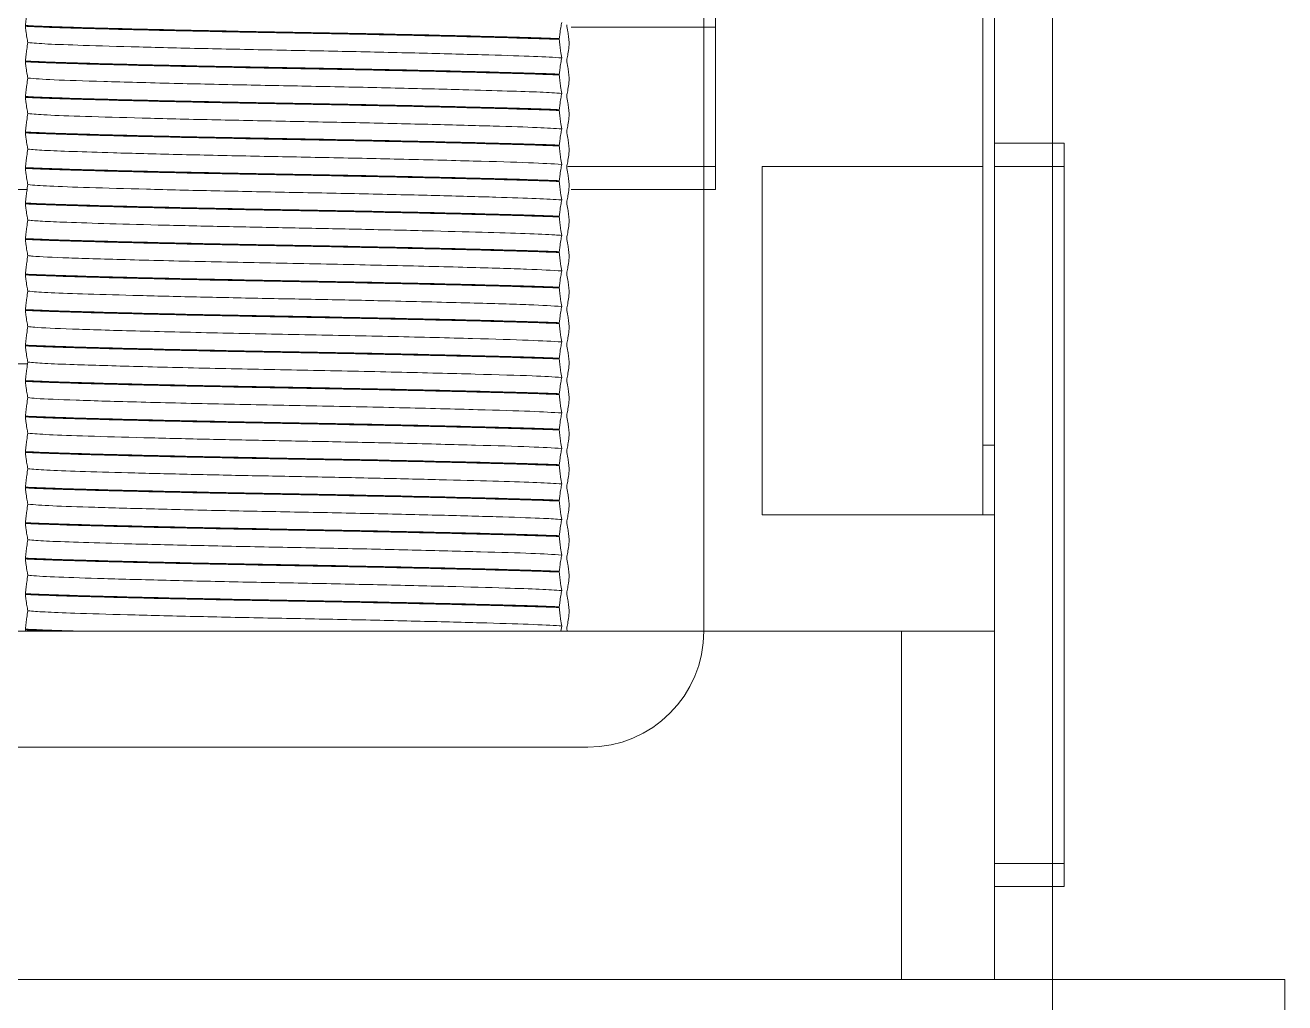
# Model space of a CAD drawing. Extents: x 500 to 100500, y -14500 to 21140.
# Drawn here: x 6172.8 to 6227, y -2918.7 to -2876.6 of the extents above; entities that cross this region are included whole.
import ezdxf

# ---------------------------------------------------------------- set-up
doc = ezdxf.new("R2010")
doc.units = 0
doc.linetypes.add('SLD-Solid', pattern=[0])
doc.layers.add('M06SMMF-001B', color=7, linetype='CONTINUOUS')
doc.layers.add('MODEL', color=7, linetype='SLD-Solid', lineweight=15)

# ---------------------------------------------------------------- blocks, each defined once
blk = doc.blocks.new('KA$Cbf7906b1')
at = {"layer": 'MODEL'}
for p, q in [((182.5, 145.6), (182.5, 25.6)), ((167.501, 120.6), (167.501, 60.6)), ((182.5, 81.6), (183.001, 81.6)), ((183.001, 81.6), (183.001, 80.6)), ((183.001, 80.6), (182.5, 80.6)), ((183.001, 50.6), (183.001, 80.6)), ((162.501, 55.6), (112.5, 55.6)), ((182.5, 50.6), (183.001, 50.6)), ((183.001, 50.6), (183.001, 49.6)), ((183.001, 49.6), (182.5, 49.6)), ((192.5, 45.6), (182.5, 45.6)), ((192.5, 25.6), (192.5, 45.6))]:
    blk.add_line(p, q, dxfattribs=at)
blk.add_arc((162.5, 60.6), 5, 270, 0, dxfattribs=at)
blk = doc.blocks.new('KA$C03f0ad08')
at = {"layer": 'MODEL', "color": 4}
for p, q in [((179.5, 143.6), (179.5, 1289.6)), ((180, 143.6), (180, 1289.6)), ((168, 161.6), (168, 162.59)), ((138.297, 161.63), (138.297, 161.663)), ((161.782, 161.6), (168, 161.6)), ((168, 161.6), (168, 155.6)), ((161.275, 161.065), (161.275, 161.099)), ((161.703, 160.899), (161.703, 160.865)), ((138.297, 160.101), (138.297, 160.135)), ((161.275, 159.537), (161.275, 159.571)), ((161.703, 159.371), (161.703, 159.337)), ((138.297, 158.573), (138.297, 158.607)), ((161.275, 158.008), (161.275, 158.042)), ((161.703, 157.843), (161.703, 157.809)), ((138.297, 157.045), (138.297, 157.078)), ((161.275, 156.48), (161.275, 156.514)), ((161.703, 156.314), (161.703, 156.281)), ((180, 156.6), (183, 156.6)), ((183, 156.6), (183, 155.6)), ((161.637, 155.6), (168, 155.6)), ((168, 155.6), (168, 154.6)), ((179.5, 155.6), (170, 155.6)), ((170, 140.6), (170, 155.6)), ((183, 155.6), (180, 155.6)), ((183, 125.6), (183, 155.6)), ((138.297, 155.516), (138.297, 155.55)), ((138.37, 154.6), (124.529, 154.6)), ((161.275, 154.952), (161.275, 154.986)), ((161.703, 154.786), (161.703, 154.752)), ((168, 154.6), (161.78, 154.6)), ((138.297, 153.988), (138.297, 154.022)), ((161.275, 153.424), (161.275, 153.457)), ((161.703, 153.258), (161.703, 153.224)), ((138.297, 152.46), (138.297, 152.494)), ((161.275, 151.895), (161.275, 151.929)), ((161.703, 151.729), (161.703, 151.696)), ((138.297, 150.931), (138.297, 150.965)), ((161.275, 150.367), (161.275, 150.401)), ((161.703, 150.201), (161.703, 150.167)), ((138.297, 149.403), (138.297, 149.437)), ((161.275, 148.839), (161.275, 148.872)), ((161.703, 148.673), (161.703, 148.639)), ((138.297, 147.875), (138.297, 147.909)), ((138.384, 147.1), (137.767, 147.1)), ((161.275, 147.31), (161.275, 147.344)), ((161.703, 147.144), (161.703, 147.111)), ((138.297, 146.347), (138.297, 146.38)), ((161.275, 145.782), (161.275, 145.816)), ((161.703, 145.616), (161.703, 145.582)), ((138.297, 144.818), (138.297, 144.852)), ((161.275, 144.254), (161.275, 144.288)), ((161.703, 144.088), (161.703, 144.054)), ((138.297, 143.29), (138.297, 143.324)), ((179.5, 143.6), (180, 143.6)), ((179.5, 140.6), (179.5, 143.6)), ((180, 143.6), (180, 140.6)), ((161.275, 142.725), (161.275, 142.759)), ((161.703, 142.56), (161.703, 142.526)), ((138.297, 141.762), (138.297, 141.795)), ((161.275, 141.197), (161.275, 141.231)), ((161.703, 141.031), (161.703, 140.997)), ((179.5, 140.6), (170, 140.6)), ((180, 140.6), (179.5, 140.6)), ((180, 135.6), (180, 140.6)), ((138.297, 140.233), (138.297, 140.267)), ((161.275, 139.669), (161.275, 139.703)), ((161.703, 139.503), (161.703, 139.469)), ((138.297, 138.705), (138.297, 138.739)), ((161.275, 138.141), (161.275, 138.174)), ((161.703, 137.975), (161.703, 137.941)), ((138.297, 137.177), (138.297, 137.211)), ((161.275, 136.612), (161.275, 136.646)), ((161.703, 136.446), (161.703, 136.413)), ((85, 135.6), (176, 135.6)), ((138.297, 135.648), (138.297, 135.682)), ((138.297, 135.648), (138.303, 135.6)), ((161.341, 135.6), (161.383, 135.818)), ((161.595, 135.713), (161.613, 135.6)), ((176, 120.6), (176, 135.6)), ((176, 135.6), (180, 135.6)), ((180, 135.6), (180, 120.6)), ((180, 125.6), (183, 125.6)), ((183, 125.6), (183, 124.6)), ((183, 124.6), (180, 124.6)), ((192.5, 120.6), (92.5, 120.6)), ((192.5, 100.6), (192.5, 120.6))]:
    blk.add_line(p, q, dxfattribs=at)
for points, knots in [([(138.405, 162.458), (138.389, 162.364), (138.362, 162.211), (138.326, 161.931), (138.307, 161.753), (138.297, 161.663)], [0, 0, 0, 0, 0.440715, 0.720095, 1, 1, 1, 1]), ([(138.297, 161.663), (138.605, 161.65), (139.194, 161.623), (140.498, 161.582), (142.003, 161.54), (143.746, 161.497), (145.662, 161.454), (147.704, 161.413), (149.809, 161.375), (151.92, 161.336), (153.978, 161.294), (155.92, 161.251), (157.699, 161.208), (159.249, 161.166), (160.454, 161.131), (161.028, 161.109), (161.275, 161.099)], [0, 0, 0, 0, 0.078879, 0.151094, 0.223309, 0.295526, 0.367743, 0.439964, 0.512185, 0.584401, 0.656616, 0.728832, 0.801048, 0.873269, 0.94549, 1, 1, 1, 1]), ([(161.275, 161.065), (160.907, 161.079), (160.201, 161.105), (158.75, 161.146), (157.121, 161.189), (155.279, 161.232), (153.292, 161.275), (151.21, 161.315), (149.094, 161.353), (147.004, 161.393), (144.997, 161.435), (143.136, 161.478), (141.464, 161.52), (140.045, 161.562), (138.978, 161.597), (138.502, 161.62), (138.297, 161.63)], [0, 0, 0, 0, 0.078879, 0.151094, 0.223309, 0.295526, 0.367743, 0.439964, 0.512185, 0.584401, 0.656616, 0.728832, 0.801048, 0.873269, 0.94549, 1, 1, 1, 1]), ([(138.297, 161.63), (138.305, 161.564), (138.326, 161.386), (138.362, 161.135), (138.391, 160.998), (138.405, 160.93)], [0, 0, 0, 0, 0.222516, 0.610328, 1, 1, 1, 1]), ([(161.275, 161.099), (161.283, 161.164), (161.304, 161.343), (161.34, 161.593), (161.369, 161.73), (161.383, 161.799)], [0, 0, 0, 0, 0.222516, 0.610328, 1, 1, 1, 1]), ([(161.595, 161.694), (161.611, 161.6), (161.638, 161.447), (161.674, 161.167), (161.693, 160.988), (161.703, 160.899)], [0, 0, 0, 0, 0.440715, 0.720095, 1, 1, 1, 1]), ([(161.383, 160.271), (161.367, 160.364), (161.34, 160.517), (161.305, 160.797), (161.285, 160.976), (161.275, 161.065)], [0, 0, 0, 0, 0.440715, 0.720095, 1, 1, 1, 1]), ([(138.405, 160.93), (138.389, 160.836), (138.362, 160.683), (138.326, 160.403), (138.307, 160.224), (138.297, 160.135)], [0, 0, 0, 0, 0.440715, 0.720095, 1, 1, 1, 1]), ([(138.405, 160.93), (138.642, 160.909), (139.11, 160.868), (140.765, 160.81), (143.1, 160.74), (146.073, 160.668), (149.313, 160.603), (152.586, 160.54), (155.683, 160.468), (158.306, 160.397), (160.343, 160.336), (161.035, 160.293), (161.383, 160.271)], [0, 0, 0, 0, 0.09373, 0.185528, 0.289322, 0.393859, 0.495046, 0.595703, 0.698536, 0.801118, 0.899799, 1, 1, 1, 1]), ([(161.703, 160.865), (161.695, 160.8), (161.674, 160.622), (161.638, 160.371), (161.609, 160.234), (161.595, 160.165)], [0, 0, 0, 0, 0.222516, 0.610328, 1, 1, 1, 1]), ([(138.297, 160.135), (138.605, 160.121), (139.194, 160.095), (140.498, 160.054), (142.003, 160.011), (143.746, 159.968), (145.662, 159.926), (147.704, 159.885), (149.809, 159.847), (151.92, 159.808), (153.978, 159.766), (155.92, 159.723), (157.699, 159.68), (159.249, 159.638), (160.454, 159.603), (161.028, 159.58), (161.275, 159.571)], [0, 0, 0, 0, 0.078879, 0.1510942, 0.2233094, 0.2955263, 0.3677432, 0.439964, 0.5121848, 0.5844005, 0.6566163, 0.7288322, 0.8010482, 0.8732691, 0.9454899, 1, 1, 1, 1]), ([(138.297, 160.101), (138.305, 160.036), (138.326, 159.857), (138.362, 159.607), (138.391, 159.47), (138.405, 159.401)], [0, 0, 0, 0, 0.222516, 0.610328, 1, 1, 1, 1]), ([(161.275, 159.537), (160.907, 159.551), (160.201, 159.577), (158.75, 159.618), (157.121, 159.66), (155.279, 159.703), (153.292, 159.746), (151.21, 159.787), (149.094, 159.825), (147.004, 159.864), (144.997, 159.906), (143.136, 159.949), (141.464, 159.992), (140.045, 160.034), (138.978, 160.069), (138.502, 160.092), (138.297, 160.101)], [0, 0, 0, 0, 0.078879, 0.1510942, 0.2233094, 0.2955263, 0.3677432, 0.439964, 0.5121848, 0.5844005, 0.6566163, 0.7288322, 0.8010482, 0.8732691, 0.9454899, 1, 1, 1, 1]), ([(161.275, 159.571), (161.283, 159.636), (161.304, 159.814), (161.34, 160.065), (161.369, 160.202), (161.383, 160.271)], [0, 0, 0, 0, 0.222516, 0.610328, 1, 1, 1, 1]), ([(161.595, 160.165), (161.611, 160.072), (161.638, 159.919), (161.674, 159.639), (161.693, 159.46), (161.703, 159.371)], [0, 0, 0, 0, 0.440715, 0.720095, 1, 1, 1, 1]), ([(138.405, 159.401), (138.389, 159.308), (138.362, 159.154), (138.326, 158.874), (138.307, 158.696), (138.297, 158.607)], [0, 0, 0, 0, 0.440715, 0.720095, 1, 1, 1, 1]), ([(138.405, 159.401), (138.711, 159.377), (139.323, 159.327), (141.574, 159.256), (144.483, 159.177), (147.756, 159.104), (151.048, 159.043), (154.279, 158.973), (157.022, 158.905), (159.085, 158.845), (160.569, 158.797), (161.109, 158.761), (161.383, 158.742)], [0, 0, 0, 0, 0.113553, 0.226847, 0.344089, 0.447363, 0.546944, 0.650037, 0.754786, 0.837595, 0.917636, 1, 1, 1, 1]), ([(161.383, 158.742), (161.367, 158.836), (161.34, 158.989), (161.305, 159.269), (161.285, 159.447), (161.275, 159.537)], [0, 0, 0, 0, 0.4407152, 0.7200952, 1, 1, 1, 1]), ([(161.703, 159.337), (161.695, 159.272), (161.674, 159.093), (161.638, 158.843), (161.609, 158.706), (161.595, 158.637)], [0, 0, 0, 0, 0.222516, 0.610328, 1, 1, 1, 1]), ([(138.297, 158.607), (138.605, 158.593), (139.194, 158.567), (140.498, 158.525), (142.003, 158.483), (143.746, 158.44), (145.662, 158.397), (147.704, 158.356), (149.809, 158.318), (151.92, 158.279), (153.978, 158.237), (155.92, 158.194), (157.699, 158.151), (159.249, 158.11), (160.454, 158.074), (161.028, 158.052), (161.275, 158.042)], [0, 0, 0, 0, 0.078879, 0.151094, 0.223309, 0.295526, 0.367743, 0.439964, 0.512185, 0.584401, 0.656616, 0.728832, 0.801048, 0.873269, 0.94549, 1, 1, 1, 1]), ([(161.275, 158.008), (160.907, 158.022), (160.201, 158.049), (158.75, 158.09), (157.121, 158.132), (155.279, 158.175), (153.292, 158.218), (151.21, 158.259), (149.094, 158.297), (147.004, 158.336), (144.997, 158.378), (143.136, 158.421), (141.464, 158.464), (140.045, 158.506), (138.978, 158.541), (138.502, 158.563), (138.297, 158.573)], [0, 0, 0, 0, 0.078879, 0.151094, 0.223309, 0.295526, 0.367743, 0.439964, 0.512185, 0.584401, 0.656616, 0.728832, 0.801048, 0.873269, 0.94549, 1, 1, 1, 1]), ([(138.297, 158.573), (138.305, 158.508), (138.326, 158.329), (138.362, 158.079), (138.391, 157.942), (138.405, 157.873)], [0, 0, 0, 0, 0.222516, 0.610328, 1, 1, 1, 1]), ([(161.275, 158.042), (161.283, 158.107), (161.304, 158.286), (161.34, 158.537), (161.369, 158.674), (161.383, 158.742)], [0, 0, 0, 0, 0.222516, 0.610328, 1, 1, 1, 1]), ([(161.595, 158.637), (161.611, 158.543), (161.638, 158.39), (161.674, 158.11), (161.693, 157.932), (161.703, 157.843)], [0, 0, 0, 0, 0.440715, 0.720095, 1, 1, 1, 1]), ([(138.405, 157.873), (138.389, 157.779), (138.362, 157.626), (138.326, 157.346), (138.307, 157.168), (138.297, 157.078)], [0, 0, 0, 0, 0.440715, 0.720095, 1, 1, 1, 1]), ([(138.405, 157.873), (138.632, 157.853), (139.11, 157.811), (140.809, 157.752), (143.24, 157.68), (146.232, 157.608), (149.48, 157.543), (152.767, 157.479), (155.878, 157.407), (158.497, 157.335), (160.425, 157.276), (161.074, 157.234), (161.383, 157.214)], [0, 0, 0, 0, 0.090793, 0.190686, 0.294618, 0.399082, 0.5, 0.600918, 0.705382, 0.809314, 0.909207, 1, 1, 1, 1]), ([(161.383, 157.214), (161.367, 157.308), (161.34, 157.461), (161.305, 157.741), (161.285, 157.919), (161.275, 158.008)], [0, 0, 0, 0, 0.440715, 0.720095, 1, 1, 1, 1]), ([(161.703, 157.809), (161.695, 157.744), (161.674, 157.565), (161.638, 157.314), (161.609, 157.177), (161.595, 157.109)], [0, 0, 0, 0, 0.222516, 0.610328, 1, 1, 1, 1]), ([(161.275, 156.514), (161.283, 156.579), (161.304, 156.758), (161.34, 157.008), (161.369, 157.145), (161.383, 157.214)], [0, 0, 0, 0, 0.222516, 0.610328, 1, 1, 1, 1]), ([(138.297, 157.078), (138.605, 157.065), (139.194, 157.038), (140.498, 156.997), (142.003, 156.955), (143.746, 156.912), (145.662, 156.869), (147.704, 156.828), (149.809, 156.79), (151.92, 156.751), (153.978, 156.709), (155.92, 156.666), (157.699, 156.623), (159.249, 156.581), (160.454, 156.546), (161.028, 156.524), (161.275, 156.514)], [0, 0, 0, 0, 0.078879, 0.151094, 0.223309, 0.295526, 0.367743, 0.439964, 0.512185, 0.584401, 0.656616, 0.728832, 0.801048, 0.873269, 0.94549, 1, 1, 1, 1]), ([(138.297, 157.045), (138.305, 156.98), (138.326, 156.801), (138.362, 156.55), (138.391, 156.413), (138.405, 156.345)], [0, 0, 0, 0, 0.222516, 0.610328, 1, 1, 1, 1]), ([(161.275, 156.48), (160.907, 156.494), (160.201, 156.52), (158.75, 156.561), (157.121, 156.604), (155.279, 156.647), (153.292, 156.69), (151.21, 156.731), (149.094, 156.769), (147.004, 156.808), (144.997, 156.85), (143.136, 156.893), (141.464, 156.935), (140.045, 156.977), (138.978, 157.013), (138.502, 157.035), (138.297, 157.045)], [0, 0, 0, 0, 0.078879, 0.151094, 0.223309, 0.295526, 0.367743, 0.439964, 0.512185, 0.584401, 0.656616, 0.728832, 0.801048, 0.873269, 0.94549, 1, 1, 1, 1]), ([(161.595, 157.109), (161.611, 157.015), (161.638, 156.862), (161.674, 156.582), (161.693, 156.404), (161.703, 156.314)], [0, 0, 0, 0, 0.440715, 0.720095, 1, 1, 1, 1]), ([(138.405, 156.345), (138.389, 156.251), (138.362, 156.098), (138.326, 155.818), (138.307, 155.639), (138.297, 155.55)], [0, 0, 0, 0, 0.440715, 0.720095, 1, 1, 1, 1]), ([(138.405, 156.345), (138.605, 156.326), (138.999, 156.29), (140.286, 156.242), (142.168, 156.181), (144.767, 156.114), (147.921, 156.044), (151.215, 155.983), (154.572, 155.91), (157.656, 155.831), (160.16, 155.76), (160.975, 155.71), (161.383, 155.686)], [0, 0, 0, 0, 0.082364, 0.162405, 0.245214, 0.349963, 0.453056, 0.552637, 0.655911, 0.773153, 0.886447, 1, 1, 1, 1]), ([(161.383, 155.686), (161.367, 155.779), (161.34, 155.933), (161.305, 156.212), (161.285, 156.391), (161.275, 156.48)], [0, 0, 0, 0, 0.440715, 0.720095, 1, 1, 1, 1]), ([(161.703, 156.281), (161.695, 156.215), (161.674, 156.037), (161.638, 155.786), (161.609, 155.649), (161.595, 155.581)], [0, 0, 0, 0, 0.222516, 0.610328, 1, 1, 1, 1]), ([(161.275, 154.986), (161.283, 155.051), (161.304, 155.229), (161.34, 155.48), (161.369, 155.617), (161.383, 155.686)], [0, 0, 0, 0, 0.222516, 0.610328, 1, 1, 1, 1]), ([(138.297, 155.55), (138.605, 155.536), (139.194, 155.51), (140.498, 155.469), (142.003, 155.427), (143.746, 155.384), (145.662, 155.341), (147.704, 155.3), (149.809, 155.262), (151.92, 155.223), (153.978, 155.181), (155.92, 155.138), (157.699, 155.095), (159.249, 155.053), (160.454, 155.018), (161.028, 154.995), (161.275, 154.986)], [0, 0, 0, 0, 0.078879, 0.151094, 0.223309, 0.295526, 0.367743, 0.439964, 0.512185, 0.584401, 0.656616, 0.728832, 0.801048, 0.873269, 0.94549, 1, 1, 1, 1]), ([(161.275, 154.952), (160.907, 154.966), (160.201, 154.992), (158.75, 155.033), (157.121, 155.075), (155.279, 155.118), (153.292, 155.161), (151.21, 155.202), (149.094, 155.24), (147.004, 155.279), (144.997, 155.321), (143.136, 155.364), (141.464, 155.407), (140.045, 155.449), (138.978, 155.484), (138.502, 155.507), (138.297, 155.516)], [0, 0, 0, 0, 0.078879, 0.151094, 0.223309, 0.295526, 0.367743, 0.439964, 0.512185, 0.584401, 0.656616, 0.728832, 0.801048, 0.873269, 0.94549, 1, 1, 1, 1]), ([(138.297, 155.516), (138.305, 155.451), (138.326, 155.273), (138.362, 155.022), (138.391, 154.885), (138.405, 154.816)], [0, 0, 0, 0, 0.222516, 0.610328, 1, 1, 1, 1]), ([(161.595, 155.581), (161.611, 155.487), (161.638, 155.334), (161.674, 155.054), (161.693, 154.875), (161.703, 154.786)], [0, 0, 0, 0, 0.440715, 0.720095, 1, 1, 1, 1]), ([(138.405, 154.816), (138.389, 154.723), (138.362, 154.569), (138.326, 154.29), (138.307, 154.111), (138.297, 154.022)], [0, 0, 0, 0, 0.440715, 0.720095, 1, 1, 1, 1]), ([(138.405, 154.816), (138.664, 154.794), (139.177, 154.751), (140.983, 154.69), (143.425, 154.619), (146.409, 154.547), (149.647, 154.484), (152.931, 154.419), (156.026, 154.347), (158.547, 154.277), (160.427, 154.219), (161.062, 154.178), (161.383, 154.157)], [0, 0, 0, 0, 0.100201, 0.198882, 0.301464, 0.404297, 0.504954, 0.606141, 0.710678, 0.814472, 0.90627, 1, 1, 1, 1]), ([(161.383, 154.157), (161.367, 154.251), (161.34, 154.404), (161.305, 154.684), (161.285, 154.863), (161.275, 154.952)], [0, 0, 0, 0, 0.440715, 0.720095, 1, 1, 1, 1]), ([(161.703, 154.752), (161.695, 154.687), (161.674, 154.508), (161.638, 154.258), (161.609, 154.121), (161.595, 154.052)], [0, 0, 0, 0, 0.222516, 0.610328, 1, 1, 1, 1]), ([(138.297, 154.022), (138.605, 154.008), (139.194, 153.982), (140.498, 153.941), (142.003, 153.898), (143.746, 153.855), (145.662, 153.812), (147.704, 153.771), (149.809, 153.733), (151.92, 153.694), (153.978, 153.652), (155.92, 153.609), (157.699, 153.567), (159.249, 153.525), (160.454, 153.489), (161.028, 153.467), (161.275, 153.457)], [0, 0, 0, 0, 0.078879, 0.1510942, 0.2233094, 0.2955263, 0.3677432, 0.439964, 0.5121848, 0.5844005, 0.6566163, 0.7288322, 0.8010482, 0.8732691, 0.9454899, 1, 1, 1, 1]), ([(161.275, 153.424), (160.907, 153.437), (160.201, 153.464), (158.75, 153.505), (157.121, 153.547), (155.279, 153.59), (153.292, 153.633), (151.21, 153.674), (149.094, 153.712), (147.004, 153.751), (144.997, 153.793), (143.136, 153.836), (141.464, 153.879), (140.045, 153.921), (138.978, 153.956), (138.502, 153.978), (138.297, 153.988)], [0, 0, 0, 0, 0.078879, 0.151094, 0.223309, 0.295526, 0.367743, 0.439964, 0.512185, 0.584401, 0.656616, 0.728832, 0.801048, 0.873269, 0.94549, 1, 1, 1, 1]), ([(138.297, 153.988), (138.305, 153.923), (138.326, 153.744), (138.362, 153.494), (138.391, 153.357), (138.405, 153.288)], [0, 0, 0, 0, 0.222516, 0.610328, 1, 1, 1, 1]), ([(161.275, 153.457), (161.283, 153.522), (161.304, 153.701), (161.34, 153.952), (161.369, 154.089), (161.383, 154.157)], [0, 0, 0, 0, 0.222516, 0.610328, 1, 1, 1, 1]), ([(161.595, 154.052), (161.611, 153.958), (161.638, 153.805), (161.674, 153.525), (161.693, 153.347), (161.703, 153.258)], [0, 0, 0, 0, 0.440715, 0.720095, 1, 1, 1, 1]), ([(161.383, 152.629), (161.367, 152.723), (161.34, 152.876), (161.305, 153.156), (161.285, 153.334), (161.275, 153.424)], [0, 0, 0, 0, 0.440715, 0.720095, 1, 1, 1, 1]), ([(138.405, 153.288), (138.389, 153.194), (138.362, 153.041), (138.326, 152.761), (138.307, 152.583), (138.297, 152.494)], [0, 0, 0, 0, 0.440715, 0.720095, 1, 1, 1, 1]), ([(138.405, 153.288), (138.583, 153.271), (138.933, 153.238), (140.114, 153.191), (141.865, 153.134), (144.273, 153.07), (147.019, 153.006), (149.913, 152.951), (152.819, 152.893), (155.593, 152.829), (158.012, 152.765), (159.901, 152.707), (160.931, 152.664), (161.288, 152.636), (161.383, 152.629)], [0, 0, 0, 0, 0.075083, 0.147828, 0.238721, 0.331779, 0.424084, 0.512977, 0.603058, 0.695892, 0.788605, 0.878342, 0.967522, 1, 1, 1, 1]), ([(161.703, 153.224), (161.695, 153.159), (161.674, 152.98), (161.638, 152.73), (161.609, 152.593), (161.595, 152.524)], [0, 0, 0, 0, 0.222516, 0.610328, 1, 1, 1, 1]), ([(138.297, 152.494), (138.605, 152.48), (139.194, 152.453), (140.498, 152.412), (142.003, 152.37), (143.746, 152.327), (145.662, 152.284), (147.704, 152.243), (149.809, 152.205), (151.92, 152.166), (153.978, 152.124), (155.92, 152.081), (157.699, 152.038), (159.249, 151.996), (160.454, 151.961), (161.028, 151.939), (161.275, 151.929)], [0, 0, 0, 0, 0.078879, 0.151094, 0.223309, 0.295526, 0.367743, 0.439964, 0.512185, 0.584401, 0.656616, 0.728832, 0.801048, 0.873269, 0.94549, 1, 1, 1, 1]), ([(161.275, 151.895), (160.907, 151.909), (160.201, 151.935), (158.75, 151.977), (157.121, 152.019), (155.279, 152.062), (153.292, 152.105), (151.21, 152.146), (149.094, 152.184), (147.004, 152.223), (144.997, 152.265), (143.136, 152.308), (141.464, 152.351), (140.045, 152.392), (138.978, 152.428), (138.502, 152.45), (138.297, 152.46)], [0, 0, 0, 0, 0.078879, 0.151094, 0.223309, 0.295526, 0.367743, 0.439964, 0.512185, 0.584401, 0.656616, 0.728832, 0.801048, 0.873269, 0.94549, 1, 1, 1, 1]), ([(138.297, 152.46), (138.305, 152.395), (138.326, 152.216), (138.362, 151.965), (138.391, 151.828), (138.405, 151.76)], [0, 0, 0, 0, 0.222516, 0.610328, 1, 1, 1, 1]), ([(161.275, 151.929), (161.283, 151.994), (161.304, 152.173), (161.34, 152.423), (161.369, 152.56), (161.383, 152.629)], [0, 0, 0, 0, 0.222516, 0.610328, 1, 1, 1, 1]), ([(161.595, 152.524), (161.611, 152.43), (161.638, 152.277), (161.674, 151.997), (161.693, 151.819), (161.703, 151.729)], [0, 0, 0, 0, 0.440715, 0.720095, 1, 1, 1, 1]), ([(161.383, 151.101), (161.367, 151.194), (161.34, 151.348), (161.305, 151.628), (161.285, 151.806), (161.275, 151.895)], [0, 0, 0, 0, 0.440715, 0.720095, 1, 1, 1, 1]), ([(138.405, 151.76), (138.389, 151.666), (138.362, 151.513), (138.326, 151.233), (138.307, 151.055), (138.297, 150.965)], [0, 0, 0, 0, 0.440715, 0.720095, 1, 1, 1, 1]), ([(138.405, 151.76), (138.474, 151.752), (138.783, 151.718), (140.01, 151.663), (142.678, 151.581), (146.171, 151.495), (150.06, 151.42), (153.954, 151.341), (157.393, 151.254), (160.09, 151.178), (160.952, 151.126), (161.383, 151.101)], [0, 0, 0, 0, 0.033674, 0.152263, 0.274275, 0.398151, 0.517363, 0.638457, 0.762499, 0.881412, 1, 1, 1, 1]), ([(161.703, 151.696), (161.695, 151.63), (161.674, 151.452), (161.638, 151.201), (161.609, 151.064), (161.595, 150.996)], [0, 0, 0, 0, 0.222516, 0.610328, 1, 1, 1, 1]), ([(138.297, 150.965), (138.605, 150.951), (139.194, 150.925), (140.498, 150.884), (142.003, 150.842), (143.746, 150.799), (145.662, 150.756), (147.704, 150.715), (149.809, 150.677), (151.92, 150.638), (153.978, 150.596), (155.92, 150.553), (157.699, 150.51), (159.249, 150.468), (160.454, 150.433), (161.028, 150.41), (161.275, 150.401)], [0, 0, 0, 0, 0.078879, 0.151094, 0.223309, 0.295526, 0.367743, 0.439964, 0.512185, 0.584401, 0.656616, 0.728832, 0.801048, 0.873269, 0.94549, 1, 1, 1, 1]), ([(161.275, 150.367), (160.907, 150.381), (160.201, 150.407), (158.75, 150.448), (157.121, 150.491), (155.279, 150.534), (153.292, 150.576), (151.21, 150.617), (149.094, 150.655), (147.004, 150.694), (144.997, 150.736), (143.136, 150.779), (141.464, 150.822), (140.045, 150.864), (138.978, 150.899), (138.502, 150.922), (138.297, 150.931)], [0, 0, 0, 0, 0.078879, 0.151094, 0.223309, 0.295526, 0.367743, 0.439964, 0.512185, 0.584401, 0.656616, 0.728832, 0.801048, 0.873269, 0.94549, 1, 1, 1, 1]), ([(138.297, 150.931), (138.305, 150.866), (138.326, 150.688), (138.362, 150.437), (138.391, 150.3), (138.405, 150.231)], [0, 0, 0, 0, 0.2225156, 0.6103284, 1, 1, 1, 1]), ([(161.275, 150.401), (161.283, 150.466), (161.304, 150.645), (161.34, 150.895), (161.369, 151.032), (161.383, 151.101)], [0, 0, 0, 0, 0.222516, 0.610328, 1, 1, 1, 1]), ([(161.595, 150.996), (161.611, 150.902), (161.638, 150.749), (161.674, 150.469), (161.693, 150.29), (161.703, 150.201)], [0, 0, 0, 0, 0.440715, 0.720095, 1, 1, 1, 1]), ([(138.405, 150.231), (138.389, 150.138), (138.362, 149.985), (138.326, 149.705), (138.307, 149.526), (138.297, 149.437)], [0, 0, 0, 0, 0.440715, 0.720095, 1, 1, 1, 1]), ([(138.405, 150.231), (138.639, 150.211), (139.103, 150.17), (140.692, 150.114), (142.824, 150.05), (145.433, 149.985), (148.261, 149.924), (151.176, 149.87), (154.368, 149.802), (157.52, 149.722), (160.142, 149.647), (160.978, 149.597), (161.383, 149.572)], [0, 0, 0, 0, 0.093093, 0.184219, 0.278924, 0.372101, 0.463275, 0.551725, 0.643409, 0.767288, 0.887091, 1, 1, 1, 1]), ([(161.383, 149.572), (161.367, 149.666), (161.34, 149.819), (161.305, 150.099), (161.285, 150.278), (161.275, 150.367)], [0, 0, 0, 0, 0.440715, 0.720095, 1, 1, 1, 1]), ([(161.703, 150.167), (161.695, 150.102), (161.674, 149.924), (161.638, 149.673), (161.609, 149.536), (161.595, 149.467)], [0, 0, 0, 0, 0.2225156, 0.6103284, 1, 1, 1, 1]), ([(138.297, 149.437), (138.605, 149.423), (139.194, 149.397), (140.498, 149.356), (142.003, 149.313), (143.746, 149.27), (145.662, 149.227), (147.704, 149.187), (149.809, 149.149), (151.92, 149.109), (153.978, 149.067), (155.92, 149.025), (157.699, 148.982), (159.249, 148.94), (160.454, 148.905), (161.028, 148.882), (161.275, 148.872)], [0, 0, 0, 0, 0.078879, 0.1510942, 0.2233094, 0.2955263, 0.3677432, 0.439964, 0.5121848, 0.5844005, 0.6566163, 0.7288322, 0.8010482, 0.8732691, 0.9454899, 1, 1, 1, 1]), ([(161.275, 148.839), (160.907, 148.852), (160.201, 148.879), (158.75, 148.92), (157.121, 148.962), (155.279, 149.005), (153.292, 149.048), (151.21, 149.089), (149.094, 149.127), (147.004, 149.166), (144.997, 149.208), (143.136, 149.251), (141.464, 149.294), (140.045, 149.336), (138.978, 149.371), (138.502, 149.394), (138.297, 149.403)], [0, 0, 0, 0, 0.078879, 0.151094, 0.223309, 0.295526, 0.367743, 0.439964, 0.512185, 0.584401, 0.656616, 0.728832, 0.801048, 0.873269, 0.94549, 1, 1, 1, 1]), ([(138.297, 149.403), (138.305, 149.338), (138.326, 149.159), (138.362, 148.909), (138.391, 148.772), (138.405, 148.703)], [0, 0, 0, 0, 0.222516, 0.610328, 1, 1, 1, 1]), ([(161.275, 148.872), (161.283, 148.938), (161.304, 149.116), (161.34, 149.367), (161.369, 149.504), (161.383, 149.572)], [0, 0, 0, 0, 0.2225156, 0.6103284, 1, 1, 1, 1]), ([(161.595, 149.467), (161.611, 149.374), (161.638, 149.22), (161.674, 148.94), (161.693, 148.762), (161.703, 148.673)], [0, 0, 0, 0, 0.440715, 0.720095, 1, 1, 1, 1]), ([(138.405, 148.703), (138.389, 148.609), (138.362, 148.456), (138.326, 148.176), (138.307, 147.998), (138.297, 147.909)], [0, 0, 0, 0, 0.440715, 0.720095, 1, 1, 1, 1]), ([(138.405, 148.703), (138.495, 148.694), (138.835, 148.657), (140.176, 148.601), (142.913, 148.518), (146.451, 148.432), (150.353, 148.358), (154.231, 148.278), (157.581, 148.192), (160.151, 148.118), (160.972, 148.069), (161.383, 148.044)], [0, 0, 0, 0, 0.04269, 0.161104, 0.283472, 0.407199, 0.526066, 0.647591, 0.771566, 0.88569, 1, 1, 1, 1]), ([(161.383, 148.044), (161.367, 148.138), (161.34, 148.291), (161.305, 148.571), (161.285, 148.749), (161.275, 148.839)], [0, 0, 0, 0, 0.440715, 0.720095, 1, 1, 1, 1]), ([(161.703, 148.639), (161.695, 148.574), (161.674, 148.395), (161.638, 148.145), (161.609, 148.008), (161.595, 147.939)], [0, 0, 0, 0, 0.222516, 0.610328, 1, 1, 1, 1]), ([(161.275, 147.344), (161.283, 147.409), (161.304, 147.588), (161.34, 147.839), (161.369, 147.975), (161.383, 148.044)], [0, 0, 0, 0, 0.2225156, 0.6103284, 1, 1, 1, 1]), ([(138.297, 147.909), (138.605, 147.895), (139.194, 147.868), (140.498, 147.827), (142.003, 147.785), (143.746, 147.742), (145.662, 147.699), (147.704, 147.658), (149.809, 147.62), (151.92, 147.581), (153.978, 147.539), (155.92, 147.496), (157.699, 147.453), (159.249, 147.412), (160.454, 147.376), (161.028, 147.354), (161.275, 147.344)], [0, 0, 0, 0, 0.078879, 0.151094, 0.223309, 0.295526, 0.367743, 0.439964, 0.512185, 0.584401, 0.656616, 0.728832, 0.801048, 0.873269, 0.94549, 1, 1, 1, 1]), ([(138.297, 147.875), (138.305, 147.81), (138.326, 147.631), (138.362, 147.38), (138.391, 147.244), (138.405, 147.175)], [0, 0, 0, 0, 0.222516, 0.610328, 1, 1, 1, 1]), ([(161.275, 147.31), (160.907, 147.324), (160.201, 147.351), (158.75, 147.392), (157.121, 147.434), (155.279, 147.477), (153.292, 147.52), (151.21, 147.561), (149.094, 147.599), (147.004, 147.638), (144.997, 147.68), (143.136, 147.723), (141.464, 147.766), (140.045, 147.807), (138.978, 147.843), (138.502, 147.865), (138.297, 147.875)], [0, 0, 0, 0, 0.078879, 0.1510942, 0.2233094, 0.2955263, 0.3677432, 0.439964, 0.5121848, 0.5844005, 0.6566163, 0.7288322, 0.8010482, 0.8732691, 0.9454899, 1, 1, 1, 1]), ([(161.595, 147.939), (161.611, 147.845), (161.638, 147.692), (161.674, 147.412), (161.693, 147.234), (161.703, 147.144)], [0, 0, 0, 0, 0.440715, 0.720095, 1, 1, 1, 1]), ([(138.405, 147.175), (138.389, 147.081), (138.362, 146.928), (138.326, 146.648), (138.307, 146.47), (138.297, 146.38)], [0, 0, 0, 0, 0.440715, 0.720095, 1, 1, 1, 1]), ([(138.405, 147.175), (138.61, 147.156), (139.014, 147.119), (140.541, 147.062), (143.031, 146.987), (146.592, 146.901), (150.499, 146.827), (154.369, 146.746), (157.745, 146.659), (160.229, 146.588), (161.016, 146.539), (161.383, 146.516)], [0, 0, 0, 0, 0.084, 0.165703, 0.288215, 0.411831, 0.530533, 0.652239, 0.776145, 0.895582, 1, 1, 1, 1]), ([(161.383, 146.516), (161.367, 146.61), (161.34, 146.763), (161.305, 147.043), (161.285, 147.221), (161.275, 147.31)], [0, 0, 0, 0, 0.440715, 0.720095, 1, 1, 1, 1]), ([(161.703, 147.111), (161.695, 147.046), (161.674, 146.867), (161.638, 146.616), (161.609, 146.479), (161.595, 146.411)], [0, 0, 0, 0, 0.222516, 0.610328, 1, 1, 1, 1]), ([(138.297, 146.38), (138.605, 146.367), (139.194, 146.34), (140.498, 146.299), (142.003, 146.257), (143.746, 146.214), (145.662, 146.171), (147.704, 146.13), (149.809, 146.092), (151.92, 146.053), (153.978, 146.011), (155.92, 145.968), (157.699, 145.925), (159.249, 145.883), (160.454, 145.848), (161.028, 145.825), (161.275, 145.816)], [0, 0, 0, 0, 0.078879, 0.1510942, 0.2233094, 0.2955263, 0.3677432, 0.439964, 0.5121848, 0.5844005, 0.6566163, 0.7288322, 0.8010482, 0.8732691, 0.9454899, 1, 1, 1, 1]), ([(161.275, 145.816), (161.283, 145.881), (161.304, 146.06), (161.34, 146.31), (161.369, 146.447), (161.383, 146.516)], [0, 0, 0, 0, 0.222516, 0.610328, 1, 1, 1, 1]), ([(161.595, 146.411), (161.611, 146.317), (161.638, 146.164), (161.674, 145.884), (161.693, 145.705), (161.703, 145.616)], [0, 0, 0, 0, 0.440715, 0.720095, 1, 1, 1, 1]), ([(138.297, 146.347), (138.305, 146.281), (138.326, 146.103), (138.362, 145.852), (138.391, 145.715), (138.405, 145.647)], [0, 0, 0, 0, 0.222516, 0.610328, 1, 1, 1, 1]), ([(161.275, 145.782), (160.907, 145.796), (160.201, 145.822), (158.75, 145.863), (157.121, 145.906), (155.279, 145.949), (153.292, 145.992), (151.21, 146.032), (149.094, 146.07), (147.004, 146.11), (144.997, 146.151), (143.136, 146.194), (141.464, 146.237), (140.045, 146.279), (138.978, 146.314), (138.502, 146.337), (138.297, 146.347)], [0, 0, 0, 0, 0.078879, 0.151094, 0.223309, 0.295526, 0.367743, 0.439964, 0.512185, 0.584401, 0.656616, 0.728832, 0.801048, 0.873269, 0.94549, 1, 1, 1, 1]), ([(138.405, 145.647), (138.389, 145.553), (138.362, 145.4), (138.326, 145.12), (138.307, 144.941), (138.297, 144.852)], [0, 0, 0, 0, 0.440715, 0.720095, 1, 1, 1, 1]), ([(138.405, 145.647), (138.518, 145.635), (138.889, 145.597), (140.347, 145.539), (143.152, 145.455), (146.733, 145.369), (150.646, 145.296), (154.505, 145.215), (157.765, 145.13), (160.211, 145.059), (160.992, 145.011), (161.383, 144.988)], [0, 0, 0, 0, 0.051663, 0.169981, 0.292672, 0.416214, 0.534816, 0.65674, 0.780612, 0.889978, 1, 1, 1, 1]), ([(161.383, 144.988), (161.367, 145.081), (161.34, 145.234), (161.305, 145.514), (161.285, 145.693), (161.275, 145.782)], [0, 0, 0, 0, 0.440715, 0.720095, 1, 1, 1, 1]), ([(161.703, 145.582), (161.695, 145.517), (161.674, 145.339), (161.638, 145.088), (161.609, 144.951), (161.595, 144.882)], [0, 0, 0, 0, 0.222516, 0.610328, 1, 1, 1, 1]), ([(138.297, 144.852), (138.605, 144.838), (139.194, 144.812), (140.498, 144.771), (142.003, 144.728), (143.746, 144.685), (145.662, 144.643), (147.704, 144.602), (149.809, 144.564), (151.92, 144.525), (153.978, 144.483), (155.92, 144.44), (157.699, 144.397), (159.249, 144.355), (160.454, 144.32), (161.028, 144.297), (161.275, 144.288)], [0, 0, 0, 0, 0.078879, 0.151094, 0.223309, 0.295526, 0.367743, 0.439964, 0.512185, 0.584401, 0.656616, 0.728832, 0.801048, 0.873269, 0.94549, 1, 1, 1, 1]), ([(138.297, 144.818), (138.305, 144.753), (138.326, 144.574), (138.362, 144.324), (138.391, 144.187), (138.405, 144.118)], [0, 0, 0, 0, 0.222516, 0.610328, 1, 1, 1, 1]), ([(161.275, 144.254), (160.907, 144.268), (160.201, 144.294), (158.75, 144.335), (157.121, 144.377), (155.279, 144.42), (153.292, 144.463), (151.21, 144.504), (149.094, 144.542), (147.004, 144.581), (144.997, 144.623), (143.136, 144.666), (141.464, 144.709), (140.045, 144.751), (138.978, 144.786), (138.502, 144.809), (138.297, 144.818)], [0, 0, 0, 0, 0.078879, 0.1510942, 0.2233094, 0.2955263, 0.3677432, 0.439964, 0.5121848, 0.5844005, 0.6566163, 0.7288322, 0.8010482, 0.8732691, 0.9454899, 1, 1, 1, 1]), ([(161.275, 144.288), (161.283, 144.353), (161.304, 144.531), (161.34, 144.782), (161.369, 144.919), (161.383, 144.988)], [0, 0, 0, 0, 0.2225156, 0.6103284, 1, 1, 1, 1]), ([(161.595, 144.882), (161.611, 144.789), (161.638, 144.635), (161.674, 144.356), (161.693, 144.177), (161.703, 144.088)], [0, 0, 0, 0, 0.440715, 0.720095, 1, 1, 1, 1]), ([(161.383, 143.459), (161.367, 143.553), (161.34, 143.706), (161.305, 143.986), (161.285, 144.164), (161.275, 144.254)], [0, 0, 0, 0, 0.440715, 0.720095, 1, 1, 1, 1]), ([(138.405, 144.118), (138.389, 144.025), (138.362, 143.871), (138.326, 143.591), (138.307, 143.413), (138.297, 143.324)], [0, 0, 0, 0, 0.440715, 0.720095, 1, 1, 1, 1]), ([(138.405, 144.118), (138.659, 144.096), (139.163, 144.053), (140.927, 143.993), (143.246, 143.925), (145.979, 143.859), (148.835, 143.8), (151.751, 143.746), (154.825, 143.678), (157.746, 143.602), (160.185, 143.532), (160.983, 143.484), (161.383, 143.459)], [0, 0, 0, 0, 0.098865, 0.196114, 0.297219, 0.390221, 0.480668, 0.569426, 0.661634, 0.776929, 0.888236, 1, 1, 1, 1]), ([(161.703, 144.054), (161.695, 143.989), (161.674, 143.81), (161.638, 143.56), (161.609, 143.423), (161.595, 143.354)], [0, 0, 0, 0, 0.222516, 0.610328, 1, 1, 1, 1]), ([(138.297, 143.324), (138.605, 143.31), (139.194, 143.283), (140.498, 143.242), (142.003, 143.2), (143.746, 143.157), (145.662, 143.114), (147.704, 143.073), (149.809, 143.035), (151.92, 142.996), (153.978, 142.954), (155.92, 142.911), (157.699, 142.868), (159.249, 142.827), (160.454, 142.791), (161.028, 142.769), (161.275, 142.759)], [0, 0, 0, 0, 0.078879, 0.151094, 0.223309, 0.295526, 0.367743, 0.439964, 0.512185, 0.584401, 0.656616, 0.728832, 0.801048, 0.873269, 0.94549, 1, 1, 1, 1]), ([(138.297, 143.29), (138.305, 143.225), (138.326, 143.046), (138.362, 142.796), (138.391, 142.659), (138.405, 142.59)], [0, 0, 0, 0, 0.222516, 0.610328, 1, 1, 1, 1]), ([(161.275, 142.725), (160.907, 142.739), (160.201, 142.766), (158.75, 142.807), (157.121, 142.849), (155.279, 142.892), (153.292, 142.935), (151.21, 142.976), (149.094, 143.014), (147.004, 143.053), (144.997, 143.095), (143.136, 143.138), (141.464, 143.181), (140.045, 143.223), (138.978, 143.258), (138.502, 143.28), (138.297, 143.29)], [0, 0, 0, 0, 0.078879, 0.151094, 0.223309, 0.295526, 0.367743, 0.439964, 0.512185, 0.584401, 0.656616, 0.728832, 0.801048, 0.873269, 0.94549, 1, 1, 1, 1]), ([(161.275, 142.759), (161.283, 142.824), (161.304, 143.003), (161.34, 143.254), (161.369, 143.391), (161.383, 143.459)], [0, 0, 0, 0, 0.222516, 0.610328, 1, 1, 1, 1]), ([(161.595, 143.354), (161.611, 143.26), (161.638, 143.107), (161.674, 142.827), (161.693, 142.649), (161.703, 142.56)], [0, 0, 0, 0, 0.440715, 0.720095, 1, 1, 1, 1]), ([(138.405, 142.59), (138.389, 142.496), (138.362, 142.343), (138.326, 142.063), (138.307, 141.885), (138.297, 141.795)], [0, 0, 0, 0, 0.440715, 0.720095, 1, 1, 1, 1]), ([(138.405, 142.59), (138.63, 142.57), (139.076, 142.53), (140.589, 142.476), (142.643, 142.413), (145.197, 142.349), (148.011, 142.288), (150.924, 142.234), (153.801, 142.172), (156.484, 142.108), (158.72, 142.045), (160.46, 141.991), (161.072, 141.951), (161.383, 141.931)], [0, 0, 0, 0, 0.090199, 0.178751, 0.270727, 0.363876, 0.45527, 0.54363, 0.634984, 0.72813, 0.820138, 0.908714, 1, 1, 1, 1]), ([(161.383, 141.931), (161.367, 142.025), (161.34, 142.178), (161.305, 142.458), (161.285, 142.636), (161.275, 142.725)], [0, 0, 0, 0, 0.440715, 0.720095, 1, 1, 1, 1]), ([(161.703, 142.526), (161.695, 142.461), (161.674, 142.282), (161.638, 142.031), (161.609, 141.894), (161.595, 141.826)], [0, 0, 0, 0, 0.222516, 0.610328, 1, 1, 1, 1]), ([(138.297, 141.795), (138.605, 141.782), (139.194, 141.755), (140.498, 141.714), (142.003, 141.672), (143.746, 141.629), (145.662, 141.586), (147.704, 141.545), (149.809, 141.507), (151.92, 141.468), (153.978, 141.426), (155.92, 141.383), (157.699, 141.34), (159.249, 141.298), (160.454, 141.263), (161.028, 141.241), (161.275, 141.231)], [0, 0, 0, 0, 0.078879, 0.1510942, 0.2233094, 0.2955263, 0.3677432, 0.439964, 0.5121848, 0.5844005, 0.6566163, 0.7288322, 0.8010482, 0.8732691, 0.9454899, 1, 1, 1, 1]), ([(138.297, 141.762), (138.305, 141.697), (138.326, 141.518), (138.362, 141.267), (138.391, 141.13), (138.405, 141.062)], [0, 0, 0, 0, 0.222516, 0.610328, 1, 1, 1, 1]), ([(161.275, 141.197), (160.907, 141.211), (160.201, 141.237), (158.75, 141.278), (157.121, 141.321), (155.279, 141.364), (153.292, 141.407), (151.21, 141.448), (149.094, 141.486), (147.004, 141.525), (144.997, 141.567), (143.136, 141.61), (141.464, 141.652), (140.045, 141.694), (138.978, 141.73), (138.502, 141.752), (138.297, 141.762)], [0, 0, 0, 0, 0.078879, 0.1510942, 0.2233094, 0.2955263, 0.3677432, 0.439964, 0.5121848, 0.5844005, 0.6566163, 0.7288322, 0.8010482, 0.8732691, 0.9454899, 1, 1, 1, 1]), ([(161.275, 141.231), (161.283, 141.296), (161.304, 141.475), (161.34, 141.725), (161.369, 141.862), (161.383, 141.931)], [0, 0, 0, 0, 0.222516, 0.610328, 1, 1, 1, 1]), ([(161.595, 141.826), (161.611, 141.732), (161.638, 141.579), (161.674, 141.299), (161.693, 141.121), (161.703, 141.031)], [0, 0, 0, 0, 0.440715, 0.720095, 1, 1, 1, 1]), ([(138.405, 141.062), (138.389, 140.968), (138.362, 140.815), (138.326, 140.535), (138.307, 140.356), (138.297, 140.267)], [0, 0, 0, 0, 0.440715, 0.720095, 1, 1, 1, 1]), ([(138.405, 141.062), (138.695, 141.038), (139.251, 140.992), (141.213, 140.927), (143.765, 140.855), (146.825, 140.783), (150.095, 140.721), (153.367, 140.655), (156.414, 140.582), (158.919, 140.511), (160.59, 140.457), (161.148, 140.419), (161.383, 140.403)], [0, 0, 0, 0, 0.109157, 0.209741, 0.314095, 0.418201, 0.518304, 0.620174, 0.724864, 0.828246, 0.927835, 1, 1, 1, 1]), ([(161.383, 140.403), (161.367, 140.496), (161.34, 140.65), (161.305, 140.929), (161.285, 141.108), (161.275, 141.197)], [0, 0, 0, 0, 0.440715, 0.720095, 1, 1, 1, 1]), ([(161.703, 140.997), (161.695, 140.932), (161.674, 140.754), (161.638, 140.503), (161.609, 140.366), (161.595, 140.298)], [0, 0, 0, 0, 0.222516, 0.610328, 1, 1, 1, 1]), ([(138.297, 140.267), (138.605, 140.253), (139.194, 140.227), (140.498, 140.186), (142.003, 140.144), (143.746, 140.101), (145.662, 140.058), (147.704, 140.017), (149.809, 139.979), (151.92, 139.94), (153.978, 139.898), (155.92, 139.855), (157.699, 139.812), (159.249, 139.77), (160.454, 139.735), (161.028, 139.712), (161.275, 139.703)], [0, 0, 0, 0, 0.078879, 0.151094, 0.223309, 0.295526, 0.367743, 0.439964, 0.512185, 0.584401, 0.656616, 0.728832, 0.801048, 0.873269, 0.94549, 1, 1, 1, 1]), ([(138.297, 140.233), (138.305, 140.168), (138.326, 139.99), (138.362, 139.739), (138.391, 139.602), (138.405, 139.533)], [0, 0, 0, 0, 0.222516, 0.610328, 1, 1, 1, 1]), ([(161.275, 139.669), (160.907, 139.683), (160.201, 139.709), (158.75, 139.75), (157.121, 139.792), (155.279, 139.835), (153.292, 139.878), (151.21, 139.919), (149.094, 139.957), (147.004, 139.996), (144.997, 140.038), (143.136, 140.081), (141.464, 140.124), (140.045, 140.166), (138.978, 140.201), (138.502, 140.224), (138.297, 140.233)], [0, 0, 0, 0, 0.078879, 0.1510942, 0.2233094, 0.2955263, 0.3677432, 0.439964, 0.5121848, 0.5844005, 0.6566163, 0.7288322, 0.8010482, 0.8732691, 0.9454899, 1, 1, 1, 1]), ([(161.275, 139.703), (161.283, 139.768), (161.304, 139.946), (161.34, 140.197), (161.369, 140.334), (161.383, 140.403)], [0, 0, 0, 0, 0.222516, 0.610328, 1, 1, 1, 1]), ([(161.595, 140.298), (161.611, 140.204), (161.638, 140.051), (161.674, 139.771), (161.693, 139.592), (161.703, 139.503)], [0, 0, 0, 0, 0.440715, 0.720095, 1, 1, 1, 1]), ([(138.405, 139.533), (138.389, 139.44), (138.362, 139.286), (138.326, 139.006), (138.307, 138.828), (138.297, 138.739)], [0, 0, 0, 0, 0.440715, 0.720095, 1, 1, 1, 1]), ([(138.405, 139.533), (138.625, 139.514), (139.058, 139.475), (140.516, 139.422), (142.59, 139.358), (145.335, 139.289), (148.532, 139.221), (151.829, 139.16), (155.079, 139.087), (157.958, 139.011), (160.245, 138.945), (161.003, 138.898), (161.383, 138.874)], [0, 0, 0, 0, 0.08855, 0.174935, 0.264599, 0.369345, 0.471676, 0.571489, 0.675334, 0.78594, 0.892521, 1, 1, 1, 1]), ([(161.383, 138.874), (161.367, 138.968), (161.34, 139.121), (161.305, 139.401), (161.285, 139.58), (161.275, 139.669)], [0, 0, 0, 0, 0.440715, 0.720095, 1, 1, 1, 1]), ([(161.703, 139.469), (161.695, 139.404), (161.674, 139.225), (161.638, 138.975), (161.609, 138.838), (161.595, 138.769)], [0, 0, 0, 0, 0.222516, 0.610328, 1, 1, 1, 1]), ([(161.275, 138.174), (161.283, 138.239), (161.304, 138.418), (161.34, 138.669), (161.369, 138.806), (161.383, 138.874)], [0, 0, 0, 0, 0.222516, 0.610328, 1, 1, 1, 1]), ([(138.297, 138.739), (138.605, 138.725), (139.194, 138.699), (140.498, 138.658), (142.003, 138.615), (143.746, 138.572), (145.662, 138.529), (147.704, 138.488), (149.809, 138.45), (151.92, 138.411), (153.978, 138.369), (155.92, 138.326), (157.699, 138.284), (159.249, 138.242), (160.454, 138.206), (161.028, 138.184), (161.275, 138.174)], [0, 0, 0, 0, 0.078879, 0.151094, 0.223309, 0.295526, 0.367743, 0.439964, 0.512185, 0.584401, 0.656616, 0.728832, 0.801048, 0.873269, 0.94549, 1, 1, 1, 1]), ([(161.275, 138.141), (160.907, 138.154), (160.201, 138.181), (158.75, 138.222), (157.121, 138.264), (155.279, 138.307), (153.292, 138.35), (151.21, 138.391), (149.094, 138.429), (147.004, 138.468), (144.997, 138.51), (143.136, 138.553), (141.464, 138.596), (140.045, 138.638), (138.978, 138.673), (138.502, 138.695), (138.297, 138.705)], [0, 0, 0, 0, 0.078879, 0.1510942, 0.2233094, 0.2955263, 0.3677432, 0.439964, 0.5121848, 0.5844005, 0.6566163, 0.7288322, 0.8010482, 0.8732691, 0.9454899, 1, 1, 1, 1]), ([(138.297, 138.705), (138.305, 138.64), (138.326, 138.461), (138.362, 138.211), (138.391, 138.074), (138.405, 138.005)], [0, 0, 0, 0, 0.222516, 0.610328, 1, 1, 1, 1]), ([(161.595, 138.769), (161.611, 138.675), (161.638, 138.522), (161.674, 138.242), (161.693, 138.064), (161.703, 137.975)], [0, 0, 0, 0, 0.440715, 0.720095, 1, 1, 1, 1]), ([(138.405, 138.005), (138.389, 137.911), (138.362, 137.758), (138.326, 137.478), (138.307, 137.3), (138.297, 137.211)], [0, 0, 0, 0, 0.440715, 0.720095, 1, 1, 1, 1]), ([(138.405, 138.005), (138.43, 138.002), (138.642, 137.976), (139.42, 137.931), (141.315, 137.867), (143.915, 137.795), (146.987, 137.723), (150.263, 137.662), (153.529, 137.594), (156.557, 137.522), (158.889, 137.455), (160.543, 137.402), (161.101, 137.365), (161.383, 137.346)], [0, 0, 0, 0, 0.013225, 0.114225, 0.215045, 0.319472, 0.423439, 0.523369, 0.62546, 0.730169, 0.833361, 0.915539, 1, 1, 1, 1]), ([(161.383, 137.346), (161.367, 137.44), (161.34, 137.593), (161.305, 137.873), (161.285, 138.051), (161.275, 138.141)], [0, 0, 0, 0, 0.440715, 0.720095, 1, 1, 1, 1]), ([(161.703, 137.941), (161.695, 137.876), (161.674, 137.697), (161.638, 137.446), (161.609, 137.31), (161.595, 137.241)], [0, 0, 0, 0, 0.222516, 0.610328, 1, 1, 1, 1]), ([(138.297, 137.211), (138.605, 137.197), (139.194, 137.17), (140.498, 137.129), (142.003, 137.087), (143.746, 137.044), (145.662, 137.001), (147.704, 136.96), (149.809, 136.922), (151.92, 136.883), (153.978, 136.841), (155.92, 136.798), (157.699, 136.755), (159.249, 136.713), (160.454, 136.678), (161.028, 136.656), (161.275, 136.646)], [0, 0, 0, 0, 0.078879, 0.151094, 0.223309, 0.295526, 0.367743, 0.439964, 0.512185, 0.584401, 0.656616, 0.728832, 0.801048, 0.873269, 0.94549, 1, 1, 1, 1]), ([(161.275, 136.612), (160.907, 136.626), (160.201, 136.652), (158.75, 136.694), (157.121, 136.736), (155.279, 136.779), (153.292, 136.822), (151.21, 136.863), (149.094, 136.901), (147.004, 136.94), (144.997, 136.982), (143.136, 137.025), (141.464, 137.068), (140.045, 137.109), (138.978, 137.145), (138.502, 137.167), (138.297, 137.177)], [0, 0, 0, 0, 0.078879, 0.151094, 0.223309, 0.295526, 0.367743, 0.439964, 0.512185, 0.584401, 0.656616, 0.728832, 0.801048, 0.873269, 0.94549, 1, 1, 1, 1]), ([(138.297, 137.177), (138.305, 137.112), (138.326, 136.933), (138.362, 136.682), (138.391, 136.545), (138.405, 136.477)], [0, 0, 0, 0, 0.222516, 0.610328, 1, 1, 1, 1]), ([(161.275, 136.646), (161.283, 136.711), (161.304, 136.89), (161.34, 137.14), (161.369, 137.277), (161.383, 137.346)], [0, 0, 0, 0, 0.222516, 0.610328, 1, 1, 1, 1]), ([(161.595, 137.241), (161.611, 137.147), (161.638, 136.994), (161.674, 136.714), (161.693, 136.536), (161.703, 136.446)], [0, 0, 0, 0, 0.440715, 0.720095, 1, 1, 1, 1]), ([(138.405, 136.477), (138.389, 136.383), (138.362, 136.23), (138.326, 135.95), (138.307, 135.772), (138.297, 135.682)], [0, 0, 0, 0, 0.440715, 0.720095, 1, 1, 1, 1]), ([(138.405, 136.477), (138.612, 136.458), (139.019, 136.421), (140.458, 136.367), (142.599, 136.301), (145.492, 136.229), (148.699, 136.161), (151.996, 136.1), (155.168, 136.028), (157.94, 135.956), (160.064, 135.891), (161.03, 135.846), (161.346, 135.821), (161.383, 135.818)], [0, 0, 0, 0, 0.084461, 0.166639, 0.269831, 0.37454, 0.476631, 0.576561, 0.680528, 0.784955, 0.885775, 0.986775, 1, 1, 1, 1]), ([(161.383, 135.818), (161.367, 135.911), (161.34, 136.065), (161.305, 136.345), (161.285, 136.523), (161.275, 136.612)], [0, 0, 0, 0, 0.440715, 0.720095, 1, 1, 1, 1]), ([(161.703, 136.413), (161.695, 136.347), (161.674, 136.169), (161.638, 135.918), (161.609, 135.781), (161.595, 135.713)], [0, 0, 0, 0, 0.2225156, 0.6103284, 1, 1, 1, 1]), ([(138.297, 135.682), (138.611, 135.668), (139.213, 135.642), (140.042, 135.614), (140.551, 135.6), (140.557, 135.6)], [0, 0, 0, 0, 0.518843, 0.993852, 1, 1, 1, 1]), ([(139.519, 135.6), (139.32, 135.607), (138.82, 135.623), (138.493, 135.639), (138.297, 135.648)], [0, 0, 0, 0, 0.398763, 1, 1, 1, 1])]:
    blk.add_open_spline(points, degree=3, knots=knots, dxfattribs=at)

msp = doc.modelspace()

# ---------------------------------------------------------------- block references
at = {"layer": 'M06SMMF-001B'}
for name, p in [('KA$C03f0ad08', (6034.497, -3038.304, -10.475)), ('KA$Cbf7906b1', (6034.497, -2963.304, -10.475))]:
    msp.add_blockref(name, p, dxfattribs=at)

doc.saveas('drawing.dxf')
